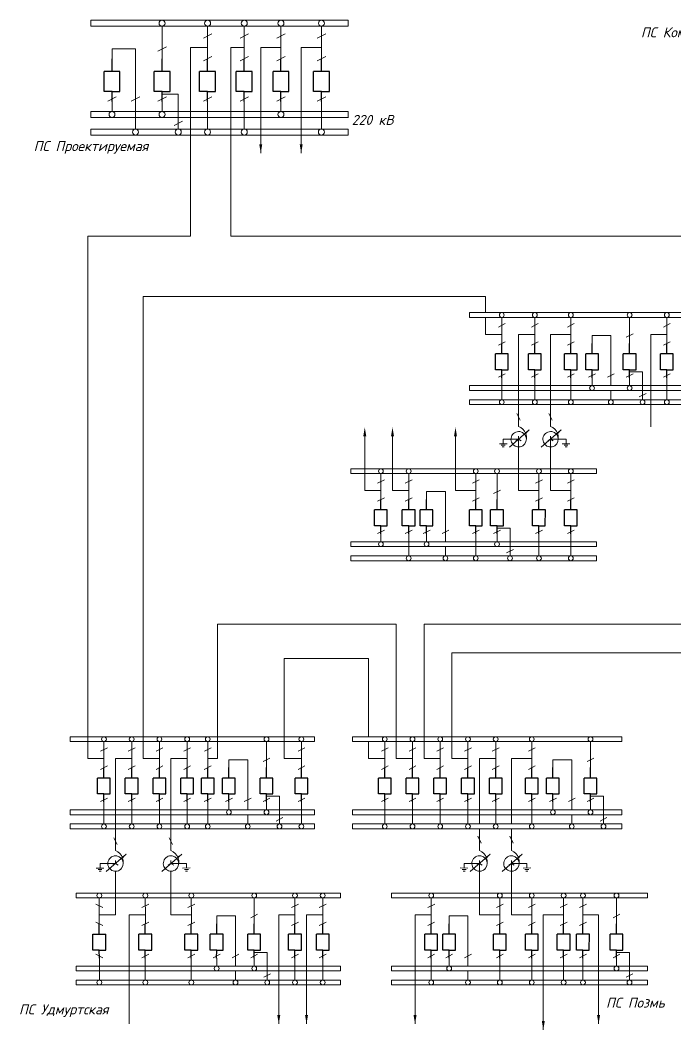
# Model space of a CAD drawing. Header units: millimetres. Extents: x 50 to 7736, y -4274 to -131.
# Drawn here: x 1143 to 1473, y -2254 to -1747 of the extents above; entities that cross this region are included whole.
import ezdxf

# ---------------------------------------------------------------- set-up
doc = ezdxf.new("R2010")
doc.units = ezdxf.units.MM
doc.layers.add('СХЕМА1', color=7, linetype='Continuous')
for name, color, linetype, lineweight in [('текст', 6, 'Continuous', 30), ('тонкая', 7, 'Continuous', 20), ('штриховка', 2, 'Continuous', 20)]:
    doc.layers.add(name, color=color, linetype=linetype, lineweight=lineweight)
doc.styles.add('ГОСТ', font='isocpeui.ttf')

# ---------------------------------------------------------------- blocks, each defined once
blk = doc.blocks.new('Выключатель')
for p, q in [((0, 10), (0, 16.5)), ((-4, 0), (-4, 10)), ((-4, 10), (4, 10)), ((4, 0), (4, 10)), ((0, 0), (-4, 0)), ((0, 0), (4, 0)), ((0, -5), (0, 0))]:
    blk.add_line(p, q)

msp = doc.modelspace()

# ---------------------------------------------------------------- linework, layer by layer
at = {"lineweight": 15}
for p, q in [((1177.43, -1855.86), (1177.43, -2118.11)), ((1228.97, -1855.86), (1177.43, -1855.86)), ((1593.05, -1855.86), (1249.29, -1855.86)), ((1205.31, -2118.11), (1205.31, -1886.03)), ((1377.36, -1886.03), (1205.31, -1886.03)), ((1377.36, -1886.03), (1377.36, -1894.2)), ((1377.36, -1896.6), (1377.36, -1905.13)), ((1393.94, -1905.13), (1393.92, -1951.3)), ((1409.96, -1905.13), (1409.96, -1951.29)), ((1460.29, -1905.13), (1460.29, -1951.52)), ((1316.61, -1983.54), (1316.61, -1956.25)), ((1330.55, -1983.54), (1330.55, -1956.25)), ((1393.94, -1957.75), (1393.93, -1956.23)), ((1409.99, -1957.75), (1409.98, -1956.23)), ((1388.12, -1960.05), (1384.25, -1960.03)), ((1387.15, -1960.82), (1385.21, -1960.81)), ((1386.19, -1957.71), (1386.18, -1960.04)), ((1393.94, -1957.75), (1386.19, -1957.71)), ((1392.6, -1958.56), (1393.94, -1957.75)), ((1393.94, -1957.75), (1395.28, -1958.54)), ((1408.66, -1958.56), (1409.99, -1957.75)), ((1409.99, -1957.75), (1417.74, -1957.71)), ((1409.99, -1957.75), (1411.34, -1958.54)), ((1415.81, -1960.05), (1419.68, -1960.03)), ((1416.79, -1960.81), (1418.72, -1960.8)), ((1417.74, -1957.71), (1417.75, -1960.04)), ((1386.66, -1961.59), (1385.69, -1961.58)), ((1417.27, -1961.59), (1418.24, -1961.58)), ((1309.57, -1975.01), (1309.57, -1972.61)), ((1433.12, -1972.61), (1433.12, -1975.01)), ((1309.57, -2011.67), (1309.57, -2009.27)), ((1433.12, -2009.27), (1433.12, -2011.67)), ((1309.57, -2018.74), (1309.57, -2016.34)), ((1433.12, -2016.34), (1433.12, -2018.74)), ((1242.59, -2067.83), (1242.59, -2050.62)), ((1242.59, -2050.62), (1332.47, -2050.62)), ((1332.47, -2118.11), (1332.47, -2050.62)), ((1346.41, -2118.11), (1346.41, -2050.62)), ((1346.41, -2050.62), (1613.45, -2050.62)), ((1242.59, -2118.11), (1242.59, -2067.83)), ((1276.15, -2118.11), (1276.15, -2067.83)), ((1276.15, -2067.83), (1318.55, -2067.83)), ((1318.55, -2067.83), (1318.55, -2107.18)), ((1360.35, -2118.11), (1360.35, -2065.04)), ((1491.44, -2065.04), (1360.35, -2065.04)), ((1291.4, -2109.58), (1291.4, -2107.18)), ((1445.85, -2107.18), (1445.85, -2109.58)), ((1318.55, -2109.58), (1318.55, -2118.11)), ((1191.37, -2118.11), (1191.34, -2164.28)), ((1219.25, -2118.11), (1219.22, -2164.27)), ((1374.29, -2118.11), (1374.29, -2150.91)), ((1390.31, -2118.11), (1390.31, -2150.91)), ((1291.4, -2146.24), (1291.4, -2143.84)), ((1445.85, -2143.84), (1445.85, -2146.24)), ((1291.4, -2153.31), (1291.4, -2150.91)), ((1374.29, -2153.31), (1374.29, -2164.28)), ((1390.31, -2153.31), (1390.31, -2164.27)), ((1445.85, -2150.91), (1445.85, -2153.31)), ((1191.37, -2170.74), (1191.36, -2169.22)), ((1219.25, -2170.73), (1219.24, -2169.21)), ((1374.29, -2170.73), (1374.28, -2169.21)), ((1390.34, -2170.73), (1390.33, -2169.21)), ((1185.55, -2173.03), (1181.68, -2173.01)), ((1184.58, -2173.8), (1182.64, -2173.79)), ((1183.63, -2170.7), (1183.62, -2173.02)), ((1191.37, -2170.74), (1183.63, -2170.7)), ((1190.04, -2171.55), (1191.37, -2170.74)), ((1191.37, -2170.74), (1192.72, -2171.53)), ((1217.91, -2171.54), (1219.25, -2170.73)), ((1219.25, -2170.73), (1226.99, -2170.69)), ((1219.25, -2170.73), (1220.6, -2171.52)), ((1225.07, -2173.02), (1228.94, -2173)), ((1226.04, -2173.79), (1227.98, -2173.78)), ((1226.99, -2170.69), (1227.01, -2173.01)), ((1368.47, -2173.02), (1364.59, -2173)), ((1367.49, -2173.79), (1365.56, -2173.78)), ((1366.54, -2170.69), (1366.53, -2173.01)), ((1374.29, -2170.73), (1366.54, -2170.69)), ((1372.95, -2171.54), (1374.29, -2170.73)), ((1374.29, -2170.73), (1375.63, -2171.52)), ((1389.01, -2171.54), (1390.34, -2170.73)), ((1390.34, -2170.73), (1398.09, -2170.69)), ((1390.34, -2170.73), (1391.69, -2171.52)), ((1396.16, -2173.02), (1400.03, -2173)), ((1397.13, -2173.79), (1399.07, -2173.78)), ((1398.09, -2170.69), (1398.1, -2173.01)), ((1184.09, -2174.58), (1183.12, -2174.57)), ((1191.37, -2196.52), (1191.37, -2174.63)), ((1219.25, -2196.52), (1219.25, -2174.63)), ((1226.53, -2174.56), (1227.5, -2174.56)), ((1367.01, -2174.57), (1366.04, -2174.56)), ((1397.62, -2174.56), (1398.59, -2174.56)), ((1304.5, -2185.58), (1304.5, -2187.98)), ((1458.77, -2185.58), (1458.77, -2187.98)), ((1198.23, -2196.52), (1198.23, -2251.29)), ((1273.42, -2251.29), (1273.42, -2196.52)), ((1287.36, -2196.52), (1287.36, -2251.29)), ((1341.89, -2196.52), (1341.89, -2251.29)), ((1434.1, -2251.29), (1434.1, -2196.52)), ((1304.5, -2222.25), (1304.5, -2224.65)), ((1458.77, -2222.25), (1458.77, -2224.65)), ((1304.5, -2229.32), (1304.5, -2231.72)), ((1458.77, -2229.32), (1458.77, -2231.72))]:
    msp.add_line(p, q, dxfattribs=at)
for centre, radius in [((1214.76, -1748.9), 1.5), ((1237.64, -1748.9), 1.5), ((1256.07, -1748.9), 1.5), ((1274.51, -1748.9), 1.5), ((1294.84, -1748.9), 1.5), ((1189.61, -1794.73), 1.5), ((1214.76, -1794.73), 1.5), ((1274.51, -1794.73), 1.5), ((1201.43, -1803.57), 1.5), ((1222.92, -1803.57), 1.5), ((1237.63, -1803.57), 1.5), ((1256.07, -1803.57), 1.5), ((1294.83, -1803.57), 1.5), ((1385.47, -1895.4), 1.2), ((1402.07, -1895.4), 1.2), ((1420.18, -1895.4), 1.2), ((1449.71, -1895.4), 1.2), ((1468.41, -1895.4), 1.2), ((1430.82, -1932.06), 1.2), ((1449.7, -1932.06), 1.2), ((1385.47, -1939.13), 1.2), ((1402.06, -1939.13), 1.2), ((1420.17, -1939.13), 1.2), ((1440.27, -1939.13), 1.2), ((1456.23, -1939.13), 1.2), ((1468.41, -1939.13), 1.2), ((1324.74, -1973.81), 1.2), ((1338.68, -1973.81), 1.2), ((1372.41, -1973.81), 1.2), ((1383.07, -1973.81), 1.2), ((1404.15, -1973.81), 1.2), ((1420.18, -1973.81), 1.2), ((1324.74, -2010.47), 1.2), ((1347.69, -2010.47), 1.2), ((1383.07, -2010.47), 1.2), ((1338.68, -2017.54), 1.2), ((1357.14, -2017.54), 1.2), ((1372.41, -2017.54), 1.2), ((1389.6, -2017.54), 1.2), ((1404.15, -2017.54), 1.2), ((1420.17, -2017.54), 1.2), ((1185.56, -2108.38), 1.2), ((1199.5, -2108.38), 1.2), ((1213.44, -2108.38), 1.2), ((1227.38, -2108.38), 1.2), ((1237.71, -2108.38), 1.2), ((1267.24, -2108.38), 1.2), ((1284.77, -2108.38), 1.2), ((1326.66, -2108.38), 1.2), ((1340.6, -2108.38), 1.2), ((1354.54, -2108.38), 1.2), ((1368.48, -2108.38), 1.2), ((1382.42, -2108.38), 1.2), ((1400.53, -2108.38), 1.2), ((1430.05, -2108.38), 1.2), ((1248.36, -2145.04), 1.2), ((1267.24, -2145.04), 1.2), ((1411.17, -2145.04), 1.2), ((1430.05, -2145.04), 1.2), ((1185.56, -2152.11), 1.2), ((1199.5, -2152.11), 1.2), ((1213.44, -2152.11), 1.2), ((1227.38, -2152.11), 1.2), ((1237.71, -2152.11), 1.2), ((1257.81, -2152.11), 1.2), ((1273.77, -2152.11), 1.2), ((1284.77, -2152.11), 1.2), ((1326.66, -2152.11), 1.2), ((1340.6, -2152.11), 1.2), ((1354.53, -2152.11), 1.2), ((1368.47, -2152.11), 1.2), ((1382.41, -2152.11), 1.2), ((1400.52, -2152.11), 1.2), ((1420.62, -2152.11), 1.2), ((1436.58, -2152.11), 1.2), ((1183.24, -2186.78), 1.2), ((1206.35, -2186.78), 1.2), ((1229.46, -2186.78), 1.2), ((1261.08, -2186.78), 1.2), ((1281.55, -2186.78), 1.2), ((1295.49, -2186.78), 1.2), ((1350.02, -2186.78), 1.2), ((1384.5, -2186.78), 1.2), ((1400.52, -2186.78), 1.2), ((1416.55, -2186.78), 1.2), ((1426.26, -2186.78), 1.2), ((1443.1, -2186.78), 1.2), ((1242.2, -2223.45), 1.2), ((1261.08, -2223.45), 1.2), ((1359.03, -2223.45), 1.2), ((1443.1, -2223.45), 1.2), ((1183.25, -2230.52), 1.2), ((1206.35, -2230.52), 1.2), ((1229.46, -2230.52), 1.2), ((1251.65, -2230.52), 1.2), ((1267.61, -2230.52), 1.2), ((1281.54, -2230.52), 1.2), ((1295.48, -2230.52), 1.2), ((1350.02, -2230.52), 1.2), ((1368.48, -2230.52), 1.2), ((1384.5, -2230.52), 1.2), ((1400.52, -2230.52), 1.2), ((1416.55, -2230.52), 1.2), ((1426.26, -2230.52), 1.2), ((1449.63, -2230.52), 1.2)]:
    msp.add_circle(centre, radius, dxfattribs=at)
for centre, radius, start, end in [((1391.71, -1957.03), 6.14, 329.6801, 69.0453), ((1407.77, -1957.03), 6.14, 329.6801, 69.0453), ((1393.94, -1957.78), 3.87, 0.3004, 322.576), ((1409.99, -1957.78), 3.87, 0.3004, 322.576), ((1191.37, -2170.77), 3.87, 0.3004, 322.576), ((1189.14, -2170.02), 6.14, 329.6801, 69.0453), ((1219.25, -2170.75), 3.87, 0.3004, 322.576), ((1217.02, -2170.01), 6.14, 329.6801, 69.0453), ((1374.29, -2170.75), 3.87, 0.3004, 322.576), ((1372.06, -2170.01), 6.14, 329.6801, 69.0453), ((1390.34, -2170.75), 3.87, 0.3004, 322.576), ((1388.11, -2170.01), 6.14, 329.6801, 69.0453)]:
    msp.add_arc(centre, radius, start, end, dxfattribs=at)
at = {"layer": 'СХЕМА1', "lineweight": 15}
for p, q in [((1239.79, -1754.33), (1235.51, -1756.47)), ((1258.23, -1754.33), (1253.94, -1756.47)), ((1276.67, -1754.33), (1272.38, -1756.47)), ((1296.99, -1754.33), (1292.7, -1756.47)), ((1216.91, -1760.74), (1212.63, -1762.88)), ((1239.79, -1765.65), (1235.51, -1767.79)), ((1258.23, -1765.65), (1253.94, -1767.79)), ((1276.67, -1765.65), (1272.38, -1767.79)), ((1296.99, -1765.65), (1292.7, -1767.79)), ((1191.77, -1785.83), (1187.48, -1787.97)), ((1203.58, -1785.83), (1199.29, -1787.97)), ((1216.92, -1785.83), (1212.63, -1787.97)), ((1239.79, -1785.83), (1235.51, -1787.97)), ((1258.23, -1785.83), (1253.94, -1787.97)), ((1276.66, -1785.83), (1272.38, -1787.97)), ((1296.99, -1785.83), (1292.7, -1787.97)), ((1225.08, -1798.07), (1220.79, -1800.21)), ((1387.19, -1899.74), (1383.76, -1901.45)), ((1403.79, -1899.74), (1400.36, -1901.45)), ((1421.9, -1899.74), (1418.47, -1901.45)), ((1470.14, -1899.74), (1466.71, -1901.45)), ((1451.43, -1904.87), (1448, -1906.58)), ((1387.19, -1908.8), (1383.76, -1910.51)), ((1403.79, -1908.8), (1400.36, -1910.51)), ((1421.9, -1908.8), (1418.47, -1910.51)), ((1470.14, -1908.8), (1466.71, -1910.51)), ((1387.19, -1924.94), (1383.76, -1926.65)), ((1403.79, -1924.94), (1400.36, -1926.65)), ((1421.9, -1924.94), (1418.47, -1926.65)), ((1432.55, -1924.94), (1429.12, -1926.65)), ((1441.99, -1924.94), (1438.57, -1926.65)), ((1451.43, -1924.94), (1448, -1926.65)), ((1470.14, -1924.94), (1466.71, -1926.65)), ((1457.96, -1934.73), (1454.53, -1936.45)), ((1326.46, -1978.15), (1323.04, -1979.86)), ((1340.4, -1978.15), (1336.97, -1979.86)), ((1374.14, -1978.15), (1370.71, -1979.86)), ((1405.88, -1978.15), (1402.45, -1979.86)), ((1421.9, -1978.15), (1418.47, -1979.86)), ((1384.79, -1983.28), (1381.36, -1984.99)), ((1326.46, -1987.21), (1323.03, -1988.92)), ((1340.4, -1987.21), (1336.97, -1988.92)), ((1374.14, -1987.21), (1370.71, -1988.92)), ((1405.87, -1987.21), (1402.45, -1988.92)), ((1421.9, -1987.21), (1418.47, -1988.92)), ((1326.46, -2003.35), (1323.03, -2005.06)), ((1340.4, -2003.35), (1336.97, -2005.06)), ((1349.41, -2003.35), (1345.98, -2005.06)), ((1358.86, -2003.35), (1355.43, -2005.06)), ((1374.14, -2003.35), (1370.71, -2005.06)), ((1384.79, -2003.35), (1381.36, -2005.06)), ((1405.87, -2003.35), (1402.45, -2005.06)), ((1421.9, -2003.35), (1418.47, -2005.06)), ((1391.32, -2013.14), (1387.89, -2014.86)), ((1187.29, -2112.72), (1183.86, -2114.43)), ((1201.22, -2112.72), (1197.8, -2114.43)), ((1215.16, -2112.72), (1211.74, -2114.43)), ((1229.1, -2112.72), (1225.67, -2114.43)), ((1239.43, -2112.72), (1236.01, -2114.43)), ((1286.5, -2112.72), (1283.07, -2114.43)), ((1328.38, -2112.72), (1324.95, -2114.43)), ((1342.32, -2112.72), (1338.89, -2114.43)), ((1356.26, -2112.72), (1352.83, -2114.43)), ((1370.2, -2112.72), (1366.77, -2114.43)), ((1384.14, -2112.72), (1380.71, -2114.43)), ((1402.25, -2112.72), (1398.82, -2114.43)), ((1268.96, -2117.85), (1265.53, -2119.56)), ((1431.78, -2117.85), (1428.35, -2119.56)), ((1187.28, -2121.78), (1183.86, -2123.49)), ((1201.22, -2121.78), (1197.8, -2123.49)), ((1215.16, -2121.78), (1211.74, -2123.49)), ((1229.1, -2121.78), (1225.67, -2123.49)), ((1239.43, -2121.78), (1236, -2123.49)), ((1286.5, -2121.78), (1283.07, -2123.49)), ((1328.38, -2121.78), (1324.95, -2123.49)), ((1342.32, -2121.78), (1338.89, -2123.49)), ((1356.26, -2121.78), (1352.83, -2123.49)), ((1370.2, -2121.78), (1366.77, -2123.49)), ((1384.14, -2121.78), (1380.71, -2123.49)), ((1402.25, -2121.78), (1398.82, -2123.49)), ((1187.28, -2137.92), (1183.86, -2139.63)), ((1201.22, -2137.92), (1197.8, -2139.63)), ((1215.16, -2137.92), (1211.73, -2139.63)), ((1229.1, -2137.92), (1225.67, -2139.63)), ((1239.43, -2137.92), (1236, -2139.63)), ((1250.08, -2137.92), (1246.65, -2139.63)), ((1259.53, -2137.92), (1256.1, -2139.63)), ((1268.96, -2137.92), (1265.53, -2139.63)), ((1286.5, -2137.92), (1283.07, -2139.63)), ((1328.38, -2137.92), (1324.95, -2139.63)), ((1342.32, -2137.92), (1338.89, -2139.63)), ((1356.26, -2137.92), (1352.83, -2139.63)), ((1370.2, -2137.92), (1366.77, -2139.63)), ((1384.14, -2137.92), (1380.71, -2139.63)), ((1402.25, -2137.92), (1398.82, -2139.63)), ((1412.9, -2137.92), (1409.47, -2139.63)), ((1422.34, -2137.92), (1418.92, -2139.63)), ((1431.78, -2137.92), (1428.35, -2139.63)), ((1275.49, -2147.71), (1272.06, -2149.43)), ((1438.31, -2147.71), (1434.88, -2149.43)), ((1181.52, -2191.12), (1184.95, -2192.84)), ((1208.08, -2191.12), (1204.65, -2192.84)), ((1231.19, -2191.12), (1227.76, -2192.84)), ((1283.27, -2191.12), (1279.84, -2192.84)), ((1297.21, -2191.12), (1293.78, -2192.84)), ((1351.75, -2191.12), (1348.32, -2192.84)), ((1386.22, -2191.12), (1382.8, -2192.84)), ((1402.25, -2191.12), (1398.82, -2192.84)), ((1418.27, -2191.12), (1414.85, -2192.84)), ((1427.99, -2191.12), (1424.56, -2192.84)), ((1262.8, -2196.25), (1259.37, -2197.97)), ((1444.82, -2196.25), (1441.4, -2197.97)), ((1181.52, -2200.18), (1184.95, -2201.9)), ((1208.08, -2200.18), (1204.65, -2201.9)), ((1231.19, -2200.18), (1227.76, -2201.9)), ((1283.27, -2200.18), (1279.84, -2201.9)), ((1297.21, -2200.18), (1293.78, -2201.9)), ((1351.74, -2200.18), (1348.32, -2201.9)), ((1386.22, -2200.18), (1382.8, -2201.9)), ((1402.25, -2200.18), (1398.82, -2201.9)), ((1418.27, -2200.18), (1414.84, -2201.9)), ((1427.99, -2200.18), (1424.56, -2201.9)), ((1181.52, -2216.33), (1184.95, -2218.04)), ((1208.08, -2216.33), (1204.65, -2218.04)), ((1231.19, -2216.33), (1227.76, -2218.04)), ((1243.92, -2216.33), (1240.49, -2218.04)), ((1253.37, -2216.33), (1249.94, -2218.04)), ((1262.8, -2216.33), (1259.38, -2218.04)), ((1283.27, -2216.33), (1279.84, -2218.04)), ((1297.21, -2216.33), (1293.78, -2218.04)), ((1351.74, -2216.33), (1348.32, -2218.04)), ((1360.75, -2216.33), (1357.32, -2218.04)), ((1370.2, -2216.33), (1366.77, -2218.04)), ((1386.22, -2216.33), (1382.79, -2218.04)), ((1402.25, -2216.33), (1398.82, -2218.04)), ((1418.27, -2216.33), (1414.84, -2218.04)), ((1427.99, -2216.33), (1424.56, -2218.04)), ((1444.83, -2216.33), (1441.4, -2218.04)), ((1269.33, -2226.12), (1265.91, -2227.83)), ((1451.36, -2226.12), (1447.93, -2227.83))]:
    msp.add_line(p, q, dxfattribs=at)
at = {"layer": 'СХЕМА1', "color": 18, "lineweight": 15, "true_color": 0x000000}
for p, q in [((1394.74, -1948.24), (1393.03, -1944.81)), ((1410.8, -1948.24), (1409.09, -1944.81)), ((1192.18, -2161.23), (1190.46, -2157.8)), ((1220.06, -2161.22), (1218.34, -2157.79)), ((1375.11, -2160.46), (1373.39, -2157.04)), ((1391.16, -2160.46), (1389.45, -2157.04))]:
    msp.add_line(p, q, dxfattribs=at)
at = {"layer": 'СХЕМА1', "lineweight": 15}
for points in [[(1263.6, -1809.67), (1265.09, -1809.67), (1264.35, -1814.14)], [(1283.93, -1809.67), (1285.41, -1809.67), (1284.67, -1814.14)], [(1317.36, -1956.25), (1315.87, -1956.25), (1316.61, -1951.79)], [(1331.29, -1956.25), (1329.81, -1956.25), (1330.55, -1951.79)], [(1362.94, -1956.25), (1361.46, -1956.25), (1362.2, -1951.79)], [(1272.67, -2246.82), (1274.16, -2246.82), (1273.42, -2251.29)], [(1286.61, -2246.82), (1288.1, -2246.82), (1287.36, -2251.29)], [(1341.15, -2246.82), (1342.64, -2246.82), (1341.89, -2251.29)], [(1405.59, -2249.77), (1407.08, -2249.77), (1406.34, -2254.24)], [(1433.35, -2246.82), (1434.84, -2246.82), (1434.1, -2251.29)]]:
    msp.add_solid(points, dxfattribs=at)
at = {"layer": 'тонкая', "color": 18, "lineweight": 15, "true_color": 0x000000}
for p, q in [((1389.28, -1961.81), (1399.3, -1953.08)), ((1405.34, -1961.81), (1415.36, -1953.08)), ((1186.72, -2174.8), (1196.74, -2166.07)), ((1214.6, -2174.79), (1224.62, -2166.06)), ((1369.63, -2174.79), (1379.65, -2166.06)), ((1385.69, -2174.79), (1395.71, -2166.06))]:
    msp.add_line(p, q, dxfattribs=at)
for points in [[(1397.15, -1954.32), (1397.77, -1955.04), (1399.61, -1952.81)], [(1413.2, -1954.32), (1413.83, -1955.04), (1415.67, -1952.81)], [(1194.58, -2167.31), (1195.21, -2168.03), (1197.05, -2165.79)], [(1222.46, -2167.3), (1223.09, -2168.02), (1224.93, -2165.78)], [(1377.5, -2167.3), (1378.12, -2168.02), (1379.96, -2165.78)], [(1393.55, -2167.3), (1394.18, -2168.02), (1396.02, -2165.78)]]:
    msp.add_solid(points, dxfattribs=at)
at = {"layer": 'штриховка', "color": 0, "lineweight": 15}
for p, q in [((1308.32, -1747.4), (1178.97, -1747.4)), ((1178.97, -1747.4), (1178.97, -1750.4)), ((1308.32, -1747.4), (1308.32, -1750.4)), ((1308.32, -1750.4), (1178.97, -1750.4)), ((1214.77, -1761.73), (1214.76, -1750.4)), ((1237.64, -1761.73), (1237.64, -1750.4)), ((1256.08, -1761.73), (1256.07, -1750.4)), ((1274.52, -1761.73), (1274.51, -1750.4)), ((1294.84, -1761.73), (1294.84, -1750.4)), ((1189.62, -1766.73), (1189.62, -1761.73)), ((1201.43, -1761.73), (1189.62, -1761.73)), ((1201.43, -1802.07), (1201.43, -1761.73)), ((1214.77, -1766.73), (1214.77, -1761.73)), ((1237.64, -1761.06), (1228.97, -1761.06)), ((1228.97, -1761.06), (1228.97, -1855.86)), ((1237.64, -1766.73), (1237.64, -1761.73)), ((1249.29, -1855.86), (1249.29, -1761.06)), ((1256.08, -1761.06), (1249.29, -1761.06)), ((1256.08, -1766.73), (1256.08, -1761.73)), ((1274.52, -1761.06), (1264.35, -1761.06)), ((1264.35, -1761.06), (1264.35, -1814.14)), ((1274.52, -1766.73), (1274.52, -1761.73)), ((1294.84, -1761.06), (1284.67, -1761.06)), ((1284.67, -1761.06), (1284.67, -1814.14)), ((1294.84, -1766.73), (1294.84, -1761.73)), ((1189.61, -1793.23), (1189.61, -1788.22)), ((1222.93, -1784.62), (1214.76, -1784.62)), ((1214.76, -1793.23), (1214.76, -1788.22)), ((1222.92, -1793.23), (1222.93, -1784.62)), ((1237.63, -1793.23), (1237.64, -1788.22)), ((1256.07, -1793.23), (1256.07, -1788.22)), ((1274.51, -1793.23), (1274.51, -1788.22)), ((1294.83, -1793.23), (1294.83, -1788.22)), ((1178.97, -1793.23), (1178.97, -1796.23)), ((1308.31, -1793.23), (1178.97, -1793.23)), ((1222.92, -1802.07), (1222.92, -1793.23)), ((1237.63, -1802.07), (1237.63, -1793.23)), ((1256.07, -1802.07), (1256.07, -1793.23)), ((1294.83, -1802.07), (1294.83, -1793.23)), ((1308.31, -1793.23), (1308.31, -1796.23)), ((1308.4, -1796.23), (1178.97, -1796.23)), ((1178.97, -1802.07), (1178.97, -1805.07)), ((1308.31, -1802.07), (1178.97, -1802.07)), ((1308.31, -1802.07), (1308.31, -1805.07)), ((1308.31, -1805.07), (1178.97, -1805.07)), ((1504.66, -1894.2), (1369.26, -1894.2)), ((1369.26, -1894.2), (1369.26, -1896.6)), ((1504.66, -1896.6), (1369.26, -1896.6)), ((1385.47, -1905.66), (1385.47, -1896.6)), ((1402.07, -1905.66), (1402.07, -1896.6)), ((1420.18, -1905.66), (1420.18, -1896.6)), ((1449.71, -1905.66), (1449.71, -1896.6)), ((1468.42, -1905.66), (1468.41, -1896.6)), ((1385.47, -1905.13), (1377.36, -1905.13)), ((1385.47, -1909.66), (1385.47, -1905.66)), ((1402.07, -1905.13), (1393.94, -1905.13)), ((1402.07, -1909.66), (1402.07, -1905.66)), ((1420.18, -1905.13), (1409.96, -1905.13)), ((1420.18, -1909.66), (1420.18, -1905.66)), ((1430.83, -1909.66), (1430.83, -1905.66)), ((1440.27, -1905.66), (1430.83, -1905.66)), ((1440.27, -1930.86), (1440.27, -1905.66)), ((1449.71, -1909.66), (1449.71, -1905.66)), ((1468.42, -1905.13), (1460.29, -1905.13)), ((1468.42, -1909.66), (1468.42, -1905.66)), ((1456.24, -1923.97), (1449.7, -1923.97)), ((1456.23, -1930.86), (1456.24, -1923.97)), ((1369.26, -1930.86), (1369.26, -1933.26)), ((1504.66, -1930.86), (1369.26, -1930.86)), ((1385.47, -1937.93), (1385.47, -1926.86)), ((1402.06, -1930.86), (1402.06, -1926.86)), ((1402.06, -1937.93), (1402.06, -1930.86)), ((1420.17, -1930.86), (1420.17, -1926.86)), ((1420.17, -1937.93), (1420.17, -1930.86)), ((1430.82, -1930.86), (1430.82, -1926.86)), ((1449.7, -1930.86), (1449.71, -1926.86)), ((1456.23, -1937.93), (1456.23, -1930.86)), ((1468.41, -1930.86), (1468.41, -1926.86)), ((1468.41, -1937.93), (1468.41, -1930.86)), ((1504.66, -1933.26), (1369.26, -1933.26)), ((1440.27, -1937.93), (1440.27, -1933.26)), ((1369.26, -1937.93), (1369.26, -1940.33)), ((1504.66, -1937.93), (1369.26, -1937.93)), ((1504.66, -1940.33), (1369.26, -1940.33)), ((1362.2, -1983.54), (1362.2, -1956.25)), ((1393.94, -1983.54), (1393.94, -1957.75)), ((1409.98, -1983.54), (1409.99, -1957.75)), ((1433.12, -1972.61), (1309.57, -1972.61)), ((1433.12, -1975.01), (1309.57, -1975.01)), ((1324.74, -1984.07), (1324.74, -1975.01)), ((1338.68, -1984.07), (1338.68, -1975.01)), ((1372.42, -1984.07), (1372.41, -1975.01)), ((1383.07, -1984.07), (1383.07, -1975.01)), ((1404.15, -1984.07), (1404.15, -1975.01)), ((1420.18, -1984.07), (1420.18, -1975.01)), ((1324.74, -1983.54), (1316.61, -1983.54)), ((1324.74, -1988.07), (1324.74, -1984.07)), ((1338.68, -1983.54), (1330.55, -1983.54)), ((1338.68, -1988.07), (1338.68, -1984.07)), ((1347.69, -1988.07), (1347.69, -1984.07)), ((1357.14, -1984.07), (1347.69, -1984.07)), ((1357.14, -2009.27), (1357.14, -1984.07)), ((1372.42, -1983.54), (1362.2, -1983.54)), ((1372.42, -1988.07), (1372.42, -1984.07)), ((1383.07, -1988.07), (1383.07, -1984.07)), ((1404.15, -1983.54), (1393.94, -1983.54)), ((1404.15, -1988.07), (1404.15, -1984.07)), ((1420.18, -1983.54), (1409.96, -1983.54)), ((1420.18, -1988.07), (1420.18, -1984.07)), ((1324.74, -2009.27), (1324.74, -2005.26)), ((1338.68, -2009.27), (1338.68, -2005.26)), ((1347.69, -2009.27), (1347.69, -2005.26)), ((1372.41, -2009.27), (1372.41, -2005.26)), ((1389.6, -2002.38), (1383.07, -2002.38)), ((1383.07, -2009.27), (1383.07, -2005.26)), ((1389.6, -2009.27), (1389.6, -2002.38)), ((1404.15, -2009.27), (1404.15, -2005.26)), ((1420.17, -2009.27), (1420.17, -2005.26)), ((1433.12, -2009.27), (1309.57, -2009.27)), ((1433.12, -2011.67), (1309.57, -2011.67)), ((1338.68, -2016.34), (1338.68, -2009.27)), ((1357.14, -2016.34), (1357.14, -2011.67)), ((1372.41, -2016.34), (1372.41, -2009.27)), ((1389.6, -2016.34), (1389.6, -2009.27)), ((1404.15, -2016.34), (1404.15, -2009.27)), ((1420.17, -2016.34), (1420.17, -2009.27)), ((1433.12, -2016.34), (1309.57, -2016.34)), ((1433.12, -2018.74), (1309.57, -2018.74)), ((1291.4, -2107.18), (1168.51, -2107.18)), ((1168.51, -2107.18), (1168.51, -2109.58)), ((1445.85, -2107.18), (1310.45, -2107.18)), ((1310.45, -2107.18), (1310.45, -2109.58)), ((1291.4, -2109.58), (1168.51, -2109.58)), ((1185.57, -2118.64), (1185.56, -2109.58)), ((1199.5, -2118.64), (1199.5, -2109.58)), ((1213.44, -2118.64), (1213.44, -2109.58)), ((1227.38, -2118.64), (1227.38, -2109.58)), ((1237.71, -2118.64), (1237.71, -2109.58)), ((1267.24, -2118.64), (1267.24, -2109.58)), ((1284.78, -2118.64), (1284.77, -2109.58)), ((1445.85, -2109.58), (1310.45, -2109.58)), ((1326.66, -2118.64), (1326.66, -2109.58)), ((1340.6, -2118.64), (1340.6, -2109.58)), ((1354.54, -2118.64), (1354.54, -2109.58)), ((1368.48, -2118.64), (1368.48, -2109.58)), ((1382.42, -2118.64), (1382.42, -2109.58)), ((1400.53, -2118.64), (1400.53, -2109.58)), ((1430.06, -2118.64), (1430.05, -2109.58)), ((1185.57, -2118.11), (1177.43, -2118.11)), ((1199.5, -2118.11), (1191.37, -2118.11)), ((1213.44, -2118.11), (1205.31, -2118.11)), ((1227.38, -2118.11), (1219.25, -2118.11)), ((1237.71, -2118.11), (1242.59, -2118.11)), ((1284.78, -2118.11), (1276.15, -2118.11)), ((1326.66, -2118.11), (1318.55, -2118.11)), ((1340.6, -2118.11), (1332.47, -2118.11)), ((1354.54, -2118.11), (1346.41, -2118.11)), ((1368.48, -2118.11), (1360.35, -2118.11)), ((1382.42, -2118.11), (1374.29, -2118.11)), ((1400.53, -2118.11), (1390.31, -2118.11)), ((1185.57, -2122.64), (1185.57, -2118.64)), ((1199.5, -2122.64), (1199.5, -2118.64)), ((1213.44, -2122.64), (1213.44, -2118.64)), ((1227.38, -2122.64), (1227.38, -2118.64)), ((1237.71, -2122.64), (1237.71, -2118.64)), ((1248.36, -2122.64), (1248.36, -2118.64)), ((1257.81, -2118.64), (1248.36, -2118.64)), ((1257.81, -2143.84), (1257.81, -2118.64)), ((1267.24, -2122.64), (1267.24, -2118.64)), ((1284.78, -2122.64), (1284.78, -2118.64)), ((1326.66, -2122.64), (1326.66, -2118.64)), ((1340.6, -2122.64), (1340.6, -2118.64)), ((1354.54, -2122.64), (1354.54, -2118.64)), ((1368.48, -2122.64), (1368.48, -2118.64)), ((1382.42, -2122.64), (1382.42, -2118.64)), ((1400.53, -2122.64), (1400.53, -2118.64)), ((1411.18, -2122.64), (1411.18, -2118.64)), ((1420.62, -2118.64), (1411.18, -2118.64)), ((1420.62, -2143.84), (1420.62, -2118.64)), ((1430.06, -2122.64), (1430.06, -2118.64)), ((1273.77, -2136.95), (1267.24, -2136.95)), ((1273.77, -2143.84), (1273.77, -2136.95)), ((1436.58, -2136.95), (1430.05, -2136.95)), ((1436.58, -2143.84), (1436.58, -2136.95)), ((1168.51, -2143.84), (1168.51, -2146.24)), ((1291.4, -2143.84), (1168.51, -2143.84)), ((1185.56, -2143.84), (1185.56, -2139.83)), ((1185.56, -2150.91), (1185.56, -2143.84)), ((1199.5, -2143.84), (1199.5, -2139.83)), ((1199.5, -2150.91), (1199.5, -2143.84)), ((1213.44, -2143.84), (1213.44, -2139.83)), ((1213.44, -2150.91), (1213.44, -2143.84)), ((1227.38, -2143.84), (1227.38, -2139.83)), ((1227.38, -2150.91), (1227.38, -2143.84)), ((1237.71, -2143.84), (1237.71, -2139.83)), ((1237.71, -2150.91), (1237.71, -2143.84)), ((1248.36, -2143.84), (1248.36, -2139.83)), ((1267.24, -2143.84), (1267.24, -2139.83)), ((1273.77, -2150.91), (1273.77, -2143.84)), ((1284.77, -2143.84), (1284.77, -2139.83)), ((1284.77, -2150.91), (1284.77, -2143.84)), ((1310.45, -2143.84), (1310.45, -2146.24)), ((1445.85, -2143.84), (1310.45, -2143.84)), ((1326.66, -2150.91), (1326.66, -2139.83)), ((1340.6, -2143.84), (1340.6, -2139.83)), ((1340.6, -2150.91), (1340.6, -2143.84)), ((1354.53, -2143.84), (1354.54, -2139.83)), ((1354.53, -2150.91), (1354.53, -2143.84)), ((1368.47, -2143.84), (1368.47, -2139.83)), ((1368.47, -2150.91), (1368.47, -2143.84)), ((1382.41, -2143.84), (1382.41, -2139.83)), ((1382.41, -2150.91), (1382.41, -2143.84)), ((1400.52, -2143.84), (1400.52, -2139.83)), ((1400.52, -2150.91), (1400.52, -2143.84)), ((1411.17, -2143.84), (1411.17, -2139.83)), ((1430.05, -2143.84), (1430.05, -2139.83)), ((1436.58, -2150.91), (1436.58, -2143.84)), ((1291.4, -2146.24), (1168.51, -2146.24)), ((1257.81, -2150.91), (1257.81, -2146.24)), ((1445.85, -2146.24), (1310.45, -2146.24)), ((1420.62, -2150.91), (1420.62, -2146.24)), ((1168.51, -2150.91), (1168.51, -2153.31)), ((1291.4, -2150.91), (1168.51, -2150.91)), ((1291.4, -2153.31), (1168.51, -2153.31)), ((1310.45, -2150.91), (1310.45, -2153.31)), ((1445.85, -2150.91), (1310.45, -2150.91)), ((1445.85, -2153.31), (1310.45, -2153.31)), ((1374.29, -2196.52), (1374.29, -2170.73)), ((1390.33, -2196.52), (1390.34, -2170.73)), ((1304.5, -2185.58), (1171.62, -2185.58)), ((1171.62, -2187.98), (1171.62, -2185.58)), ((1304.5, -2187.98), (1171.62, -2187.98)), ((1183.24, -2197.04), (1183.24, -2187.98)), ((1206.36, -2197.04), (1206.35, -2187.98)), ((1229.47, -2197.04), (1229.46, -2187.98)), ((1261.08, -2197.04), (1261.08, -2187.98)), ((1281.55, -2197.04), (1281.55, -2187.98)), ((1295.49, -2197.04), (1295.49, -2187.98)), ((1458.77, -2185.58), (1330.08, -2185.58)), ((1330.08, -2185.58), (1330.08, -2187.98)), ((1458.77, -2187.98), (1330.08, -2187.98)), ((1350.03, -2197.04), (1350.02, -2187.98)), ((1384.5, -2197.04), (1384.5, -2187.98)), ((1400.53, -2197.04), (1400.52, -2187.98)), ((1416.55, -2197.04), (1416.55, -2187.98)), ((1426.27, -2197.04), (1426.26, -2187.98)), ((1443.11, -2197.04), (1443.1, -2187.98)), ((1183.24, -2196.52), (1191.37, -2196.52)), ((1183.24, -2201.05), (1183.24, -2197.04)), ((1206.36, -2196.52), (1198.23, -2196.52)), ((1206.36, -2201.05), (1206.36, -2197.04)), ((1229.47, -2196.52), (1219.25, -2196.52)), ((1229.47, -2201.05), (1229.47, -2197.04)), ((1242.2, -2201.05), (1242.2, -2197.04)), ((1251.65, -2197.04), (1242.2, -2197.04)), ((1251.65, -2222.25), (1251.65, -2197.04)), ((1261.08, -2201.05), (1261.08, -2197.04)), ((1281.55, -2196.52), (1273.42, -2196.52)), ((1281.55, -2201.05), (1281.55, -2197.04)), ((1295.49, -2196.52), (1287.36, -2196.52)), ((1295.49, -2201.05), (1295.49, -2197.04)), ((1350.02, -2196.52), (1341.89, -2196.52)), ((1350.02, -2201.05), (1350.03, -2197.04)), ((1359.03, -2201.05), (1359.03, -2197.04)), ((1368.48, -2197.04), (1359.03, -2197.04)), ((1368.48, -2222.25), (1368.48, -2197.04)), ((1384.5, -2196.52), (1374.29, -2196.52)), ((1384.5, -2201.05), (1384.5, -2197.04)), ((1400.53, -2196.52), (1390.31, -2196.52)), ((1400.53, -2201.05), (1400.53, -2197.04)), ((1406.34, -2196.52), (1406.34, -2254.24)), ((1416.55, -2196.52), (1406.34, -2196.52)), ((1416.55, -2201.05), (1416.55, -2197.04)), ((1426.27, -2196.52), (1434.1, -2196.52)), ((1426.27, -2201.05), (1426.27, -2197.04)), ((1443.11, -2201.05), (1443.11, -2197.04)), ((1183.25, -2222.25), (1183.25, -2218.24)), ((1206.35, -2222.25), (1206.35, -2218.24)), ((1229.46, -2222.25), (1229.46, -2218.24)), ((1242.2, -2222.25), (1242.2, -2218.24)), ((1267.61, -2215.36), (1261.08, -2215.36)), ((1261.08, -2222.25), (1261.08, -2218.24)), ((1267.61, -2222.25), (1267.61, -2215.36)), ((1281.54, -2222.25), (1281.55, -2218.24)), ((1295.48, -2222.25), (1295.48, -2218.24)), ((1350.02, -2222.25), (1350.02, -2218.24)), ((1359.03, -2222.25), (1359.03, -2218.24)), ((1384.5, -2222.25), (1384.5, -2218.24)), ((1400.52, -2222.25), (1400.52, -2218.24)), ((1416.55, -2222.25), (1416.55, -2218.24)), ((1426.26, -2222.25), (1426.26, -2218.24)), ((1449.63, -2215.36), (1443.1, -2215.36)), ((1443.1, -2222.25), (1443.1, -2218.24)), ((1449.63, -2222.25), (1449.63, -2215.36)), ((1304.5, -2222.25), (1171.62, -2222.25)), ((1171.62, -2224.65), (1171.62, -2222.25)), ((1304.5, -2224.65), (1171.62, -2224.65)), ((1183.25, -2229.32), (1183.25, -2222.25)), ((1206.35, -2229.32), (1206.35, -2222.25)), ((1229.46, -2229.32), (1229.46, -2222.25)), ((1251.65, -2229.32), (1251.65, -2224.65)), ((1267.61, -2229.32), (1267.61, -2222.25)), ((1281.54, -2229.32), (1281.54, -2222.25)), ((1295.48, -2229.32), (1295.48, -2222.25)), ((1330.07, -2222.25), (1330.07, -2224.65)), ((1458.77, -2222.25), (1330.07, -2222.25)), ((1458.77, -2224.65), (1330.07, -2224.65)), ((1350.02, -2229.32), (1350.02, -2222.25)), ((1368.48, -2229.32), (1368.48, -2224.65)), ((1384.5, -2229.32), (1384.5, -2222.25)), ((1400.52, -2229.32), (1400.52, -2222.25)), ((1416.55, -2229.32), (1416.55, -2222.25)), ((1426.26, -2229.32), (1426.26, -2222.25)), ((1449.63, -2229.32), (1449.63, -2222.25)), ((1171.62, -2231.72), (1171.62, -2229.32)), ((1304.5, -2229.32), (1171.62, -2229.32)), ((1330.07, -2229.32), (1330.07, -2231.72)), ((1458.77, -2229.32), (1330.07, -2229.32)), ((1304.5, -2231.72), (1171.62, -2231.72)), ((1458.77, -2231.72), (1330.07, -2231.72))]:
    msp.add_line(p, q, dxfattribs=at)

# ---------------------------------------------------------------- block references
at = {"lineweight": 15, "xscale": -1, "rotation": 359.9830018169337}
for p in [(1189.61, -1783.22), (1214.76, -1783.22), (1237.64, -1783.22), (1256.07, -1783.22), (1274.51, -1783.22), (1294.84, -1783.22)]:
    msp.add_blockref('Выключатель', p, dxfattribs=at)
at = {"lineweight": 15, "yscale": 0.8, "zscale": 0.8}
for p, xscale, rotation in [((1385.47, -1922.86), -0.8, 359.9830018169337), ((1402.07, -1922.86), -0.8, 359.9830018169337), ((1420.18, -1922.86), -0.8, 359.9830018169337), ((1430.83, -1922.86), -0.8, 359.9830018169337), ((1449.71, -1922.86), -0.8, 359.9830018169337), ((1468.41, -1922.86), -0.8, 359.9830018169337), ((1324.74, -2001.26), -0.8, 359.9830018169337), ((1338.68, -2001.26), -0.8, 359.9830018169337), ((1347.69, -2001.26), -0.8, 359.9830018169337), ((1372.41, -2001.26), -0.8, 359.9830018169337), ((1383.07, -2001.26), -0.8, 359.9830018169337), ((1404.15, -2001.26), -0.8, 359.9830018169337), ((1420.18, -2001.26), -0.8, 359.9830018169337), ((1185.56, -2135.83), -0.8, 359.9830018169337), ((1199.5, -2135.83), -0.8, 359.9830018169337), ((1213.44, -2135.83), -0.8, 359.9830018169337), ((1227.38, -2135.83), -0.8, 359.9830018169337), ((1237.71, -2135.83), -0.8, 359.9830018169337), ((1248.36, -2135.83), -0.8, 359.9830018169337), ((1267.24, -2135.83), -0.8, 359.9830018169337), ((1284.77, -2135.83), -0.8, 359.9830018169337), ((1326.66, -2135.83), -0.8, 359.9830018169337), ((1340.6, -2135.83), -0.8, 359.9830018169337), ((1354.54, -2135.83), -0.8, 359.9830018169337), ((1368.48, -2135.83), -0.8, 359.9830018169337), ((1382.42, -2135.83), -0.8, 359.9830018169337), ((1400.53, -2135.83), -0.8, 359.9830018169337), ((1411.17, -2135.83), -0.8, 359.9830018169337), ((1430.05, -2135.83), -0.8, 359.9830018169337), ((1183.24, -2214.24), 0.8, 0.01699818306631549), ((1206.35, -2214.24), -0.8, 359.9830018169337), ((1229.46, -2214.24), -0.8, 359.9830018169337), ((1242.2, -2214.24), -0.8, 359.9830018169337), ((1261.08, -2214.24), -0.8, 359.9830018169337), ((1281.55, -2214.24), -0.8, 359.9830018169337), ((1295.49, -2214.24), -0.8, 359.9830018169337), ((1350.02, -2214.24), -0.8, 359.9830018169337), ((1359.03, -2214.24), -0.8, 359.9830018169337), ((1384.5, -2214.24), -0.8, 359.9830018169337), ((1400.52, -2214.24), -0.8, 359.9830018169337), ((1416.55, -2214.24), -0.8, 359.9830018169337), ((1426.26, -2214.24), -0.8, 359.9830018169337), ((1443.1, -2214.24), -0.8, 359.9830018169337)]:
    msp.add_blockref('Выключатель', p, dxfattribs=dict(at, xscale=xscale, rotation=rotation))

# ---------------------------------------------------------------- texts
at = {"layer": 'текст', "color": 18, "lineweight": 15, "true_color": 0x000000, "char_height": 5, "attachment_point": 1, "style": 'ГОСТ'}
for s, width, heights, insert in [('ПС Комсомольская', 62.0516, [13.22], (1455.39, -1750.99)), ('220 кВ', 29.4775, [14.71], (1310.07, -1794.96)), ('ПС Проектируемая', 71.2742, [14.07], (1150.24, -1808.09)), ('ПС Позмь', 49.4034, [13.87], (1437.85, -2238.11)), ('ПС Удмуртская', 49.4034, [13.87], (1142.87, -2241.48))]:
    msp.add_mtext_dynamic_manual_height_columns(s, width=width, gutter_width=12.5, heights=heights, dxfattribs=dict(at, insert=insert))

doc.saveas('drawing.dxf')
